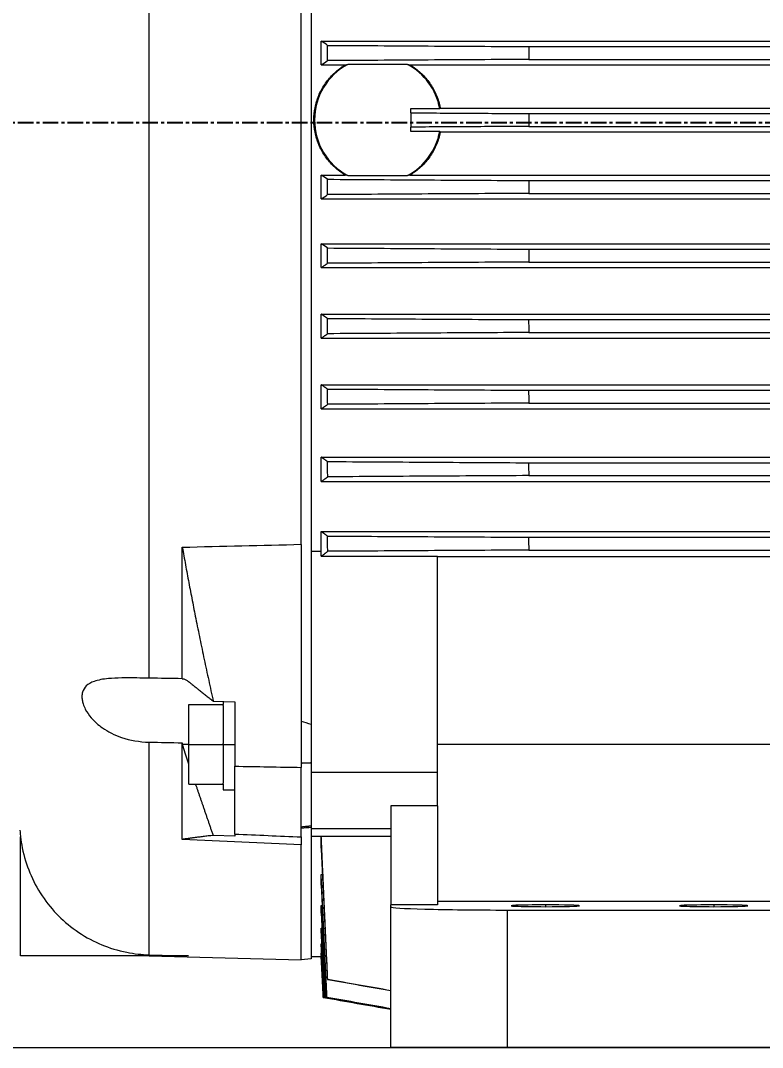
# Model space of a CAD drawing. Header units: millimetres. Extents: x 14484 to 44106, y -7531 to -758.
# Drawn here: x 20140.1 to 20363.5, y -2155.2 to -1845.8 of the extents above; entities that cross this region are included whole.
import ezdxf

# ---------------------------------------------------------------- set-up
doc = ezdxf.new("R2010")
doc.units = ezdxf.units.MM
doc.header["$LTSCALE"] = 15
doc.linetypes.add('CENTER', pattern=[2, 1.25, -0.25, 0.25, -0.25])
doc.layers.add('IA-DIBUJO', color=3, linetype='Continuous', lineweight=30)
doc.layers.add('IA-DIM', color=7, linetype='Continuous')
doc.layers.add('IA-EJES', color=4, linetype='CENTER')
doc.styles.add('ING-AMB', font='romans.shx', dxfattribs={"width": 0.75, "oblique": 15})
doc.dimstyles.new('ING-AMB 15', dxfattribs={"dimscale": 15, "dimtxt": 3, "dimasz": 2.5, "dimexe": 1, "dimexo": 1, "dimgap": 1, "dimtad": 1, "dimdec": 0, "dimzin": 0, "dimdsep": 46, "dimtxsty": 'ING-AMB', "dimcen": 0.1, "dimclrd": 7, "dimclre": 7, "dimclrt": 2, "dimadec": 0, "dimazin": 0, "dimtfac": 1, "dimtdec": 0, "dimtmove": 0, "dimatfit": 0, "dimfxl": 1.25, "dimtolj": 1, "dimtzin": 0, "dimarcsym": 1})

# ---------------------------------------------------------------- blocks, each defined once
blk = doc.blocks.new('A$C0d3526db')
at = {"color": 0, "linetype": 'Continuous', "lineweight": 0, "extrusion": (2.22045e-16, 1, -2.22045e-16)}
for p, q in [((-227.55, 163.77), (-227.55, -99.07)), ((-230.55, -95.49), (-230.55, 160.19)), ((-276.35, -135.8), (-276.35, 147.27)), ((-224.55, 48.94), (-224.55, 56.13)), ((-224.55, 56.13), (329.45, 56.13)), ((-162.05, 54.46), (266.95, 54.46)), ((-162.07, 50.59), (266.97, 50.59)), ((-224.55, 48.94), (-217.29, 48.94)), ((-198.58, 49.1), (-216.52, 49.1)), ((-197.81, 48.94), (302.71, 48.94)), ((-197.55, 34.5), (-197.55, 35.8)), ((-197.55, 35.8), (-188.87, 35.8)), ((-188.68, 35.94), (293.58, 35.94)), ((-162.06, 34.28), (266.96, 34.28)), ((-197.55, 28.9), (-197.55, 30.2)), ((-188.87, 28.9), (-197.55, 28.9)), ((-188.68, 28.76), (293.58, 28.76)), ((-162.06, 30.42), (266.96, 30.42)), ((-224.55, 8.57), (-224.55, 15.76)), ((-224.55, 15.76), (-217.29, 15.76)), ((-216.52, 15.6), (-198.58, 15.6)), ((-197.81, 15.76), (302.71, 15.76)), ((-162.07, 14.11), (266.97, 14.11)), ((-162.05, 10.24), (266.95, 10.24)), ((-224.55, 8.57), (329.45, 8.57)), ((-224.55, -12.14), (-224.55, -4.93)), ((-224.55, -4.93), (329.45, -4.93)), ((-162.08, -6.58), (266.98, -6.58)), ((-224.55, -12.14), (329.45, -12.14)), ((-162.05, -10.45), (266.95, -10.45)), ((-224.55, -33.39), (-224.55, -26.14)), ((-224.55, -26.14), (329.45, -26.14)), ((-162.09, -27.8), (266.99, -27.8)), ((-224.55, -33.39), (329.45, -33.39)), ((-162.05, -31.67), (266.95, -31.67)), ((-224.55, -54.7), (-224.55, -47.39)), ((-224.55, -47.39), (329.45, -47.39)), ((-162.11, -49.07), (267.01, -49.07)), ((-224.55, -54.7), (329.45, -54.7)), ((-162.05, -52.94), (266.95, -52.94)), ((-224.55, -76.6), (-224.55, -69.2)), ((-224.55, -69.2), (329.45, -69.2)), ((-162.13, -70.91), (267.03, -70.91)), ((-224.55, -76.6), (329.45, -76.6)), ((-162.05, -74.78), (266.95, -74.78)), ((-224.55, -97.66), (-224.55, -91.6)), ((-224.55, -91.6), (329.45, -91.6)), ((-230.55, -95.49), (-230.55, -162.67)), ((-162.15, -93.36), (267.05, -93.36)), ((-266.35, -135.97), (-266.35, -96.35)), ((-224.55, -97.66), (-227.55, -97.66)), ((-162.06, -97.22), (266.96, -97.22)), ((-227.55, -99.07), (-227.55, -164.23)), ((-224.51, -99.1), (-189.55, -99.1)), ((-189.55, -164.23), (-189.55, -99.1)), ((-189.55, -99.13), (294.45, -99.13)), ((-264.35, -143.74), (-254.05, -143.74)), ((-264.35, -155.74), (-264.35, -143.74)), ((-257.02, -142.78), (-250.55, -142.98)), ((-254.05, -142.87), (-254.05, -143.74)), ((-254.05, -144.02), (-254.05, -143.74)), ((-254.05, -144.02), (-254.05, -155.46)), ((-250.55, -142.98), (-250.55, -162.33)), ((-276.35, -219.14), (-276.35, -155.08)), ((-266.35, -184.38), (-266.35, -155.28)), ((-264.35, -155.74), (-266.23, -155.74)), ((-264.35, -155.74), (-254.05, -155.74)), ((-264.35, -167.74), (-264.35, -155.74)), ((-254.05, -155.74), (-254.05, -155.46)), ((-254.05, -155.74), (-250.55, -155.74)), ((-254.05, -156.02), (-254.05, -155.74)), ((-254.05, -156.02), (-254.05, -167.46)), ((-189.55, -155.69), (-64.55, -155.69)), ((-264.66, -160.85), (-264.35, -160.85)), ((-250.55, -182.77), (-250.55, -162.33)), ((-230.55, -183.63), (-230.55, -162.67)), ((-189.55, -164.23), (-227.55, -164.23)), ((-227.55, -164.23), (-227.55, -181.2)), ((-189.55, -174.31), (-189.55, -164.23)), ((-264.35, -167.74), (-254.05, -167.74)), ((-254.05, -167.74), (-254.05, -167.46)), ((-254.05, -167.74), (-254.05, -169.44)), ((-254.05, -169.44), (-250.55, -169.44)), ((-203.55, -174.31), (-203.55, -204.08)), ((-189.55, -174.31), (-203.55, -174.31)), ((-189.55, -174.31), (-189.55, -204.08)), ((-203.55, -181.2), (-227.55, -181.2)), ((-227.55, -181.2), (-227.55, -183.47)), ((-315.05, -219.45), (-315.05, -183.6)), ((-250.55, -183.44), (-257.02, -183.17)), ((-250.55, -182.77), (-250.55, -183.44)), ((-230.55, -183.63), (-230.55, -185.97)), ((-227.55, -183.47), (-227.55, -220.33)), ((-224.55, -183.52), (-227.55, -183.52)), ((-224.55, -187.06), (-224.55, -183.52)), ((-203.55, -183.47), (-224.51, -183.47)), ((-230.55, -220.65), (-230.55, -185.97)), ((-224.55, -198.15), (-224.55, -194.95)), ((-224.55, -194.95), (-224.18, -194.95)), ((-203.55, -204.73), (-203.55, -204.08)), ((-189.55, -204.08), (-203.55, -204.08)), ((-189.55, -203.03), (-64.55, -203.03)), ((-157.05, -204.1), (-157.05, -204.64)), ((-106.35, -204.1), (-106.35, -204.64)), ((-224.55, -206.56), (-224.55, -204.29)), ((-224.55, -204.29), (-224.25, -204.29)), ((-203.55, -247.05), (-203.55, -204.73)), ((-168.55, -205.65), (-44.26, -205.65)), ((-168.55, -205.65), (-168.55, -247.05)), ((-224.55, -212.61), (-224.55, -211.08)), ((-224.55, -211.08), (-224.32, -211.08)), ((-224.55, -216.76), (-224.55, -215.83)), ((-224.55, -215.83), (-224.38, -215.83)), ((-264.53, -219.45), (-315.05, -219.45)), ((-276.35, -219.14), (-264.53, -219.45)), ((-276.35, -219.45), (-276.35, -219.45)), ((-276.35, -219.45), (-230.55, -220.65)), ((-224.55, -219.05), (-224.55, -218.6)), ((-224.55, -218.6), (-224.45, -218.6)), ((-224.55, -219.65), (-224.55, -219.64)), ((-224.55, -219.64), (-224.52, -219.64)), ((-227.55, -220.33), (-230.55, -220.65)), ((-227.55, -219.65), (-224.55, -219.65)), ((-224.55, -219.65), (-223.9, -231.97)), ((-203.55, -235.56), (-223.9, -231.97)), ((-168.55, -247.05), (-203.55, -247.05)), ((-54.55, -247.05), (-168.55, -247.05))]:
    blk.add_line(p, q, dxfattribs=at)
at = {"color": 0, "linetype": 'Continuous', "lineweight": 0}
for centre, radius, start, end in [((5316.19, 32.25), 5478.29, 179.76773, 179.80813), ((-207.55, 32.35), 19, 118.168, 241.832), ((-207.55, 32.35), 19, 10.4631, 61.832), ((5288.57, 32.35), 5450.63, 179.9797, 180.0203), ((-207.55, 32.35), 19, 298.168, 349.5369), ((5316.19, 32.45), 5478.29, 180.19187, 180.23227), ((5403.66, 33.21), 5565.88, 180.4096, 180.44937), ((5561.57, 35.43), 5724.02, 180.633, 180.67167), ((5800.69, 40.12), 5963.46, 180.856948, 180.894065), ((6150.92, 48.86), 6314.19, 181.086865, 181.121923), ((6657.6, 64.14), 6821.57, 181.323004, 181.355457), ((-275.3, -179.46), 40, 183, 186.4619), ((-275.3, -179.46), 40, 268.4647, 268.5)]:
    blk.add_arc(centre, radius, start, end, dxfattribs=at)
for centre, major_axis, ratio, start_param, end_param in [((-2767.23, 28.45), (4273.28, -6.52), 0.034915, -0.945573, -0.935202), ((-252.93, -142.41), (561.77, -9.7), 0.011059, 1.594887, 1.612698), ((-252.93, -149.97), (561.77, -11.07), 0.009922, -1.612311, -1.594501), ((400.05, -188.44), (-2189.37, -230.25), 0.034708, -1.283712, -1.282282), ((-2767.21, -79.48), (4273.27, -186.46), 0.001217, 0.93531, 0.945681), ((-157.05, -204.37), (10.29, 0), 0.026186, -4.712389, -1.570796), ((-157.05, -204.37), (10.29, 0), 0.026186, -1.570796, 1.570796), ((-106.35, -204.37), (10.29, 0), 0.026186, -4.712389, -1.570796), ((-106.35, -204.37), (10.29, 0), 0.026186, -1.570796, 1.570796), ((-168.55, -204.73), (35, 0), 0.026213, -3.141593, -1.570796)]:
    blk.add_ellipse(centre, major_axis=major_axis, ratio=ratio, start_param=start_param, end_param=end_param, dxfattribs=at)
at = {"color": 0, "linetype": 'Continuous', "lineweight": 0, "extrusion": (-3.69779e-32, -2.22045e-16, -1)}
blk.add_ellipse((400.05, 1960.33), major_axis=(-693.74, -2089.28), ratio=0.993916, start_param=-0.031687, end_param=-0.030257, dxfattribs=at)
at = {"color": 0, "linetype": 'Continuous', "lineweight": 0, "extrusion": (-6.16298e-32, -2.22045e-16, -1)}
blk.add_ellipse((-261.51, -154.36), major_axis=(-5.36, 19.78), ratio=0.239637, start_param=-1.57553, end_param=-1.552105, dxfattribs=at)
at = {"color": 0, "linetype": 'Continuous', "lineweight": 0}
for points in [[(-222.61, 54.83), (-223.26, 55.26), (-223.9, 55.7), (-224.55, 56.13)], [(-224.55, 48.94), (-223.91, 49.37), (-223.27, 49.79), (-222.63, 50.22)], [(-188.68, 35.94), (-188.74, 35.89), (-188.8, 35.85), (-188.87, 35.8)], [(-188.87, 28.9), (-188.8, 28.85), (-188.74, 28.81), (-188.68, 28.76)], [(-222.63, 14.48), (-223.27, 14.91), (-223.91, 15.33), (-224.55, 15.76)], [(-224.55, 8.57), (-223.9, 9), (-223.26, 9.44), (-222.61, 9.87)], [(-222.64, -6.21), (-223.28, -5.78), (-223.91, -5.36), (-224.55, -4.93)], [(-224.51, -99.1), (-224.53, -98.62), (-224.54, -98.14), (-224.55, -97.66)], [(-250.55, -162.33), (-243.88, -162.44), (-237.22, -162.56), (-230.55, -162.67)], [(-250.55, -182.77), (-243.88, -183.05), (-237.22, -183.34), (-230.55, -183.63)], [(-224.55, -183.52), (-224.54, -183.5), (-224.53, -183.49), (-224.51, -183.47)], [(-224.55, -206.56), (-224.12, -215.03), (-223.7, -223.5), (-223.27, -231.97)], [(-223.5, -231.96), (-223.85, -225), (-224.2, -218.04), (-224.55, -211.08)], [(-224.55, -212.61), (-224.22, -219.07), (-223.89, -225.52), (-223.55, -231.97)], [(-223.72, -231.97), (-224, -226.59), (-224.27, -221.21), (-224.55, -215.83)], [(-224.55, -216.76), (-224.29, -221.83), (-224.02, -226.9), (-223.76, -231.97)], [(-223.85, -231.97), (-224.09, -227.51), (-224.32, -223.06), (-224.55, -218.6)], [(-203.55, -229.96), (-209.93, -228.83), (-216.3, -227.71), (-222.68, -226.58)], [(-222.57, -226.56), (-216.23, -227.68), (-209.89, -228.8), (-203.55, -229.93)], [(-223.9, -231.97), (-217.12, -233.17), (-210.33, -234.36), (-203.55, -235.56)], [(-223.9, -231.97), (-223.9, -231.97), (-223.9, -231.97), (-223.9, -231.97)], [(-203.55, -235.56), (-210.32, -234.36), (-217.1, -233.17), (-223.87, -231.97)], [(-223.85, -231.97), (-217.09, -233.16), (-210.32, -234.36), (-203.55, -235.55)], [(-203.55, -235.54), (-210.29, -234.35), (-217.02, -233.16), (-223.76, -231.97)], [(-223.72, -231.97), (-217, -233.15), (-210.27, -234.34), (-203.55, -235.52)], [(-203.55, -235.5), (-210.22, -234.32), (-216.89, -233.15), (-223.55, -231.97)], [(-223.5, -231.96), (-216.85, -233.14), (-210.2, -234.31), (-203.55, -235.48)], [(-203.55, -235.45), (-210.12, -234.29), (-216.7, -233.13), (-223.27, -231.97)], [(-223.2, -231.96), (-216.65, -233.11), (-210.1, -234.27), (-203.55, -235.43)], [(-203.55, -235.38), (-210, -234.24), (-216.44, -233.11), (-222.89, -231.97)], [(-222.8, -231.95), (-216.39, -233.09), (-209.97, -234.22), (-203.55, -235.36)]]:
    blk.add_open_spline(points, degree=3, dxfattribs=at)
for points, knots in [([(-222.63, 50.22), (-222.63, 50.99), (-222.62, 51.76), (-222.62, 53.29), (-222.61, 54.06), (-222.61, 54.83)], [-0.460899, -0.460899, -0.460899, -0.460899, -0.2304671, -0.2304671, -0.0000326, -0.0000326, -0.0000326, -0.0000326]), ([(-222.61, 54.83), (-212.52, 54.77), (-202.43, 54.71), (-182.24, 54.58), (-172.15, 54.52), (-162.05, 54.46)], [0, 0, 0, 0, 3.074662, 3.074662, 6.149322, 6.149322, 6.149322, 6.149322]), ([(-162.07, 50.59), (-172.16, 50.53), (-182.26, 50.47), (-202.44, 50.35), (-212.53, 50.28), (-222.63, 50.22)], [0, 0, 0, 0, 3.074748, 3.074748, 6.149496, 6.149496, 6.149496, 6.149496]), ([(-217.29, 15.76), (-217.63, 15.96), (-217.96, 16.17), (-219.33, 17.09), (-220.29, 17.89), (-221.99, 19.6), (-222.79, 20.57), (-224.2, 22.67), (-224.81, 23.81), (-225.79, 26.17), (-226.16, 27.41), (-226.64, 29.89), (-226.76, 31.14), (-226.76, 33.56), (-226.64, 34.81), (-226.16, 37.29), (-225.79, 38.53), (-224.81, 40.89), (-224.2, 42.03), (-222.79, 44.13), (-221.99, 45.1), (-220.29, 46.81), (-219.33, 47.61), (-217.96, 48.53), (-217.63, 48.74), (-217.29, 48.94)], [-4.820992, -4.820992, -4.820992, -4.820992, -4.709853, -4.709853, -4.347454, -4.347454, -3.985221, -3.985221, -3.622989, -3.622989, -3.260757, -3.260757, -2.898525, -2.898525, -2.536293, -2.536293, -2.17406, -2.17406, -1.811828, -1.811828, -1.449596, -1.449596, -1.087197, -1.087197, -0.976058, -0.976058, -0.976058, -0.976058]), ([(-197.81, 48.94), (-197.47, 48.74), (-197.14, 48.53), (-195.77, 47.61), (-194.81, 46.81), (-193.11, 45.1), (-192.31, 44.13), (-190.9, 42.03), (-190.29, 40.89), (-189.31, 38.53), (-188.94, 37.29), (-188.69, 36.01), (-188.68, 35.98), (-188.68, 35.94)], [-10.618041, -10.618041, -10.618041, -10.618041, -10.506902, -10.506902, -10.144503, -10.144503, -9.782271, -9.782271, -9.420039, -9.420039, -9.057806, -9.057806, -9.047397, -9.047397, -9.047397, -9.047397]), ([(-197.55, 34.5), (-197.55, 34.13), (-197.55, 33.77), (-197.55, 33.4), (-197.55, 32.98), (-197.55, 32.56), (-197.55, 32.14), (-197.55, 31.49), (-197.55, 30.85), (-197.55, 30.2)], [0.000172349, 0.000172349, 0.000172349, 0.000172349, 0.00126737, 0.00126737, 0.00126737, 0.002534739, 0.002534739, 0.002534739, 0.004470289, 0.004470289, 0.004470289, 0.004470289]), ([(-197.55, 34.5), (-191.64, 34.46), (-185.72, 34.43), (-173.89, 34.35), (-167.98, 34.32), (-162.06, 34.28)], [0.000023, 0.000023, 0.000023, 0.000023, 1.801917, 1.801917, 3.60381, 3.60381, 3.60381, 3.60381]), ([(-188.68, 28.76), (-188.68, 28.72), (-188.69, 28.69), (-188.94, 27.41), (-189.31, 26.17), (-190.29, 23.81), (-190.9, 22.67), (-192.31, 20.57), (-193.11, 19.6), (-194.81, 17.89), (-195.77, 17.09), (-197.14, 16.17), (-197.47, 15.96), (-197.81, 15.76)], [-8.343752, -8.343752, -8.343752, -8.343752, -8.333342, -8.333342, -7.97111, -7.97111, -7.608878, -7.608878, -7.246645, -7.246645, -6.884246, -6.884246, -6.773107, -6.773107, -6.773107, -6.773107]), ([(-162.06, 30.42), (-167.98, 30.38), (-173.89, 30.35), (-185.72, 30.27), (-191.64, 30.24), (-197.55, 30.2)], [0, 0, 0, 0, 1.801893, 1.801893, 3.603787, 3.603787, 3.603787, 3.603787]), ([(-222.63, 14.48), (-212.53, 14.42), (-202.44, 14.35), (-182.26, 14.23), (-172.16, 14.17), (-162.07, 14.11)], [0, 0, 0, 0, 3.074749, 3.074749, 6.149496, 6.149496, 6.149496, 6.149496]), ([(-222.61, 9.87), (-222.61, 10.64), (-222.62, 11.41), (-222.62, 12.94), (-222.63, 13.71), (-222.63, 14.48)], [-0.4608989, -0.4608989, -0.4608989, -0.4608989, -0.2304655, -0.2304655, -0.0000325, -0.0000325, -0.0000325, -0.0000325]), ([(-162.05, 10.24), (-172.15, 10.18), (-182.24, 10.12), (-202.43, 9.99), (-212.52, 9.93), (-222.61, 9.87)], [0, 0, 0, 0, 3.074661, 3.074661, 6.149322, 6.149322, 6.149322, 6.149322]), ([(-222.64, -6.21), (-212.54, -6.27), (-202.45, -6.34), (-182.27, -6.46), (-172.17, -6.52), (-162.08, -6.58)], [0, 0, 0, 0, 3.07461, 3.07461, 6.149216, 6.149216, 6.149216, 6.149216]), ([(-222.6, -10.82), (-222.61, -10.05), (-222.62, -9.28), (-222.63, -7.75), (-222.63, -6.98), (-222.64, -6.21)], [-0.4609146, -0.4609146, -0.4609146, -0.4609146, -0.230473, -0.230473, -0.0000317, -0.0000317, -0.0000317, -0.0000317]), ([(-162.05, -10.45), (-172.14, -10.51), (-182.23, -10.57), (-202.42, -10.7), (-212.51, -10.76), (-222.6, -10.82)], [0, 0, 0, 0, 3.074494, 3.074494, 6.148988, 6.148988, 6.148988, 6.148988]), ([(-222.65, -27.43), (-212.55, -27.49), (-202.46, -27.56), (-182.28, -27.68), (-172.18, -27.74), (-162.09, -27.8)], [0, 0, 0, 0, 3.074456, 3.074456, 6.148909, 6.148909, 6.148909, 6.148909]), ([(-222.6, -32.04), (-222.6, -31.27), (-222.61, -30.5), (-222.63, -28.97), (-222.64, -28.2), (-222.65, -27.43)], [-0.460942, -0.460942, -0.460942, -0.460942, -0.2304861, -0.2304861, -0.0000306, -0.0000306, -0.0000306, -0.0000306]), ([(-162.05, -31.67), (-172.14, -31.73), (-182.23, -31.79), (-202.41, -31.92), (-212.5, -31.98), (-222.6, -32.04)], [0, 0, 0, 0, 3.074203, 3.074203, 6.148407, 6.148407, 6.148407, 6.148407]), ([(-222.66, -48.7), (-212.57, -48.76), (-202.47, -48.82), (-182.29, -48.95), (-172.2, -49.01), (-162.11, -49.07)], [0, 0, 0, 0, 3.074202, 3.074202, 6.148402, 6.148402, 6.148402, 6.148402]), ([(-222.59, -53.31), (-222.6, -52.54), (-222.61, -51.77), (-222.63, -50.24), (-222.65, -49.47), (-222.66, -48.7)], [-0.4609783, -0.4609783, -0.4609783, -0.4609783, -0.2305026, -0.2305026, -0.0000273, -0.0000273, -0.0000273, -0.0000273]), ([(-162.05, -52.94), (-172.14, -53), (-182.23, -53.06), (-202.41, -53.18), (-212.5, -53.25), (-222.59, -53.31)], [0, 0, 0, 0, 3.073843, 3.073843, 6.147687, 6.147687, 6.147687, 6.147687]), ([(-222.67, -70.54), (-212.58, -70.6), (-202.49, -70.66), (-182.31, -70.79), (-172.22, -70.85), (-162.13, -70.91)], [0, 0, 0, 0, 3.07383, 3.07383, 6.147658, 6.147658, 6.147658, 6.147658]), ([(-222.58, -75.15), (-222.6, -74.38), (-222.61, -73.61), (-222.64, -72.08), (-222.65, -71.31), (-222.67, -70.54)], [-0.4610243, -0.4610243, -0.4610243, -0.4610243, -0.2305226, -0.2305226, -0.0000213, -0.0000213, -0.0000213, -0.0000213]), ([(-162.05, -74.78), (-172.14, -74.84), (-182.23, -74.9), (-202.4, -75.03), (-212.49, -75.09), (-222.58, -75.15)], [0, 0, 0, 0, 3.073359, 3.073359, 6.146721, 6.146721, 6.146721, 6.146721]), ([(-222.68, -92.98), (-212.59, -93.05), (-202.5, -93.11), (-182.33, -93.23), (-172.24, -93.29), (-162.15, -93.36)], [0, 0, 0, 0, 3.073312, 3.073312, 6.146624, 6.146624, 6.146624, 6.146624]), ([(-222.57, -97.59), (-222.59, -96.83), (-222.61, -96.06), (-222.65, -94.52), (-222.66, -93.75), (-222.68, -92.98)], [-0.4610796, -0.4610796, -0.4610796, -0.4610796, -0.2305461, -0.2305461, -0.0000124, -0.0000124, -0.0000124, -0.0000124]), ([(-162.06, -97.22), (-172.15, -97.28), (-182.23, -97.34), (-202.4, -97.47), (-212.49, -97.53), (-222.57, -97.59)], [0, 0, 0, 0, 3.072723, 3.072723, 6.145449, 6.145449, 6.145449, 6.145449]), ([(-276.35, -135.8), (-277.58, -135.78), (-278.8, -135.76), (-283.21, -135.72), (-286.13, -135.72), (-290.19, -136.09), (-291.66, -136.33), (-293.84, -137.11), (-294.64, -137.55), (-295.78, -138.65), (-296.16, -139.27), (-296.44, -140.24), (-296.5, -140.49), (-296.55, -140.91), (-296.56, -141.07), (-296.57, -141.39), (-296.56, -141.54), (-296.55, -141.89), (-296.53, -142.09), (-296.44, -142.69), (-296.34, -143.1), (-296.05, -144.04), (-295.82, -144.58), (-295.08, -146.03), (-294.47, -146.92), (-292.79, -148.87), (-291.66, -149.88), (-288.75, -151.93), (-286.8, -152.92), (-282.07, -154.52), (-279.26, -155.02), (-276.35, -155.08)], [6.670271, 6.670271, 6.670271, 6.670271, 7.073615, 7.073615, 8.1437, 8.1437, 8.835091, 8.835091, 9.348328, 9.348328, 9.791394, 9.791394, 9.938928, 9.938928, 10.028874, 10.028874, 10.10948, 10.10948, 10.21097, 10.21097, 10.410671, 10.410671, 10.666191, 10.666191, 11.100155, 11.100155, 11.6698, 11.6698, 12.429322, 12.429322, 13.309335, 13.309335, 13.309335, 13.309335]), ([(-266.35, -135.97), (-266.08, -135.95), (-265.77, -136.01), (-265.2, -136.28), (-264.94, -136.45), (-264.66, -136.67)], [4.3800179, 4.3800179, 4.3800179, 4.3800179, 4.6969481, 4.6969481, 4.9435888, 4.9435888, 4.9435888, 4.9435888]), ([(-264.66, -160.85), (-264.94, -160.05), (-265.2, -159.23), (-265.73, -157.52), (-265.99, -156.62), (-266.23, -155.74)], [0.8828897, 0.8828897, 0.8828897, 0.8828897, 1.1295304, 1.1295304, 1.3991411, 1.3991411, 1.3991411, 1.3991411]), ([(-315.05, -183.6), (-314.92, -184.7), (-314.75, -185.81), (-314.01, -189.56), (-313.2, -192.15), (-311.31, -196.72), (-310.05, -199.12), (-307.06, -203.6), (-305.33, -205.68), (-301.84, -209.18), (-299.76, -210.91), (-295.28, -213.91), (-292.88, -215.16), (-288.32, -217.05), (-285.74, -217.86), (-280.83, -218.84), (-278.52, -219.08), (-276.35, -219.14)], [-5.495061, -5.495061, -5.495061, -5.495061, -5.186233, -5.186233, -4.444156, -4.444156, -3.702857, -3.702857, -2.961558, -2.961558, -2.220934, -2.220934, -1.480311, -1.480311, -0.740155, -0.740155, -0.103451, -0.103451, -0.103451, -0.103451]), ([(-222.68, -226.58), (-222.66, -226.58), (-222.65, -226.58), (-222.61, -226.57), (-222.59, -226.57), (-222.57, -226.56)], [-0.4610779, -0.4610779, -0.4610779, -0.4610779, -0.2305443, -0.2305443, -0.0000099, -0.0000099, -0.0000099, -0.0000099]), ([(-223.87, -231.97), (-223.87, -231.97), (-223.87, -231.97), (-223.86, -231.97), (-223.86, -231.97), (-223.85, -231.97)], [-0.4609083, -0.4609083, -0.4609083, -0.4609083, -0.2304754, -0.2304754, -0.0000394, -0.0000394, -0.0000394, -0.0000394]), ([(-223.76, -231.97), (-223.75, -231.97), (-223.75, -231.97), (-223.73, -231.97), (-223.73, -231.97), (-223.72, -231.97)], [-0.4609252, -0.4609252, -0.4609252, -0.4609252, -0.2304821, -0.2304821, -0.0000361, -0.0000361, -0.0000361, -0.0000361]), ([(-223.55, -231.97), (-223.55, -231.97), (-223.54, -231.97), (-223.52, -231.97), (-223.51, -231.96), (-223.5, -231.96)], [-0.4609541, -0.4609541, -0.4609541, -0.4609541, -0.2304939, -0.2304939, -0.0000309, -0.0000309, -0.0000309, -0.0000309]), ([(-223.27, -231.97), (-223.26, -231.97), (-223.24, -231.97), (-223.22, -231.96), (-223.21, -231.96), (-223.2, -231.96)], [-0.4609865, -0.4609865, -0.4609865, -0.4609865, -0.2305066, -0.2305066, -0.0000244, -0.0000244, -0.0000244, -0.0000244]), ([(-222.89, -231.97), (-222.88, -231.97), (-222.86, -231.97), (-222.83, -231.96), (-222.82, -231.96), (-222.8, -231.95)], [-0.4579354, -0.4579354, -0.4579354, -0.4579354, -0.228977, -0.228977, -0.000017, -0.000017, -0.000017, -0.000017])]:
    blk.add_open_spline(points, degree=3, knots=knots, dxfattribs=at)
for points, weights in [([(-217.29, 48.94), (-216.9, 49.02), (-216.52, 49.1)], [1.00048868447, 1.00164580637, 1.00271381301]), ([(-198.58, 49.1), (-198.2, 49.02), (-197.81, 48.94)], [1.00271381145, 1.00164580481, 1.00048868292]), ([(-216.52, 15.6), (-216.9, 15.68), (-217.29, 15.76)], [1.00271381301, 1.00164580637, 1.00048868447]), ([(-197.81, 15.76), (-198.2, 15.68), (-198.58, 15.6)], [1.00048868292, 1.00164580481, 1.00271381145]), ([(-224.55, -12.14), (-223.65, -11.53), (-222.6, -10.82)], [1.16071659234, 1.09862905323, 1.03476736831]), ([(-222.65, -27.43), (-223.66, -26.74), (-224.55, -26.14)], [1.03813597913, 1.10136452333, 1.16298093902]), ([(-224.55, -33.39), (-223.65, -32.76), (-222.6, -32.04)], [1.15084369299, 1.0930274304, 1.03278718986]), ([(-222.66, -48.7), (-223.67, -48), (-224.55, -47.39)], [1.03670855617, 1.09570033616, 1.15248215275]), ([(-224.55, -54.7), (-223.65, -54.06), (-222.59, -53.31)], [1.14198604945, 1.08798405886, 1.03087834522]), ([(-222.67, -70.54), (-223.68, -69.83), (-224.55, -69.2)], [1.03524631176, 1.09045318914, 1.14283059548]), ([(-224.55, -76.6), (-223.65, -75.93), (-222.58, -75.15)], [1.13377876993, 1.08332087416, 1.02898193185]), ([(-222.68, -92.98), (-223.69, -92.25), (-224.55, -91.6)], [1.03371209664, 1.08554434813, 1.13385307158]), ([(-266.35, -96.35), (-262.44, -118.43), (-257.02, -142.78)], [1.00302880598, 1.01423537502, 1.01747157724]), ([(-224.51, -99.1), (-223.63, -98.4), (-222.57, -97.59)], [1.12410772841, 1.07791397414, 1.02708626556]), ([(-264.66, -136.67), (-261.02, -139.6), (-257.02, -142.78)], [1.00134237373, 1.0027764215, 1.00231985328]), ([(-264.35, -161.78), (-264.51, -161.31), (-264.66, -160.85)], [1.00146163115, 1.0014034154, 1.00134169882]), ([(-227.55, -161.35), (-229.05, -161.41), (-230.55, -161.47)], [1.00000000148, 1.00000000314, 1.00000000148]), ([(-257.02, -183.17), (-259.75, -175.25), (-262.32, -167.74)], [1.00231953473, 1.00263121101, 1.00206114979]), ([(-227.55, -180.36), (-229.05, -180.51), (-230.55, -180.67)], [1.00000000041, 1.00000000086, 1.00000000041]), ([(-257.02, -183.17), (-262.44, -183.78), (-266.35, -184.38)], [1.01747127529, 1.0142349965, 1.00302835497]), ([(-222.57, -226.56), (-223.63, -203.55), (-224.51, -183.47)], [1.02708626557, 1.07791397416, 1.12410772844]), ([(-224.55, -187.06), (-223.69, -205.51), (-222.68, -226.58)], [1.13385307155, 1.08554434811, 1.03371209661]), ([(-222.8, -231.95), (-223.74, -212.31), (-224.55, -194.95)], [1.02912090131, 1.07719682549, 1.12216582468]), ([(-224.55, -198.15), (-223.78, -214.06), (-222.89, -231.97)], [1.13001268919, 1.08383655534, 1.03539940256]), ([(-223.2, -231.96), (-223.91, -217.45), (-224.55, -204.29)], [1.03148588002, 1.07068501884, 1.10834035132]), ([(-224.55, -219.05), (-224.22, -225.35), (-223.87, -231.97)], [1.09606089603, 1.0701863484, 1.044268452]), ([(-223.9, -231.97), (-224.23, -225.66), (-224.55, -219.64)], [1.0423899047, 1.0668050116, 1.09116796655])]:
    blk.add_rational_spline(points, weights, degree=2, dxfattribs=at)
blk = doc.blocks.new('*D27')
at = {"layer": 'Defpoints', "color": 0, "transparency": 16777216}
for p in [(19085.1, -938.01), (19085.1, -1467.77), (20972.86, -2155.19)]:
    blk.add_point(p, dxfattribs=at)
at = {"layer": 'IA-DIM', "color": 7, "lineweight": -2, "transparency": 16777216}
for p, q in [((19085.1, -1452.77), (19085.1, -923.01)), ((20972.86, -2140.19), (20972.86, -923.01)), ((20935.36, -938.01), (19122.6, -938.01))]:
    blk.add_line(p, q, dxfattribs=at)
at = {"layer": 'IA-DIM', "color": 7, "transparency": 16777216}
for points in [[(19122.6, -931.76), (19122.6, -944.26), (19085.1, -938.01)], [(20935.36, -931.76), (20935.36, -944.26), (20972.86, -938.01)]]:
    blk.add_solid(points, dxfattribs=at)
at = {"layer": 'IA-DIM', "color": 2, "transparency": 16777216, "insert": (20028.98, -900.51), "char_height": 45, "attachment_point": 5, "style": 'ING-AMB'}
blk.add_mtext('\\A1;1888', dxfattribs=at)

msp = doc.modelspace()

# ---------------------------------------------------------------- linework, layer by layer
at = {"layer": 'IA-DIBUJO', "lineweight": 0, "extrusion": (1.22465e-16, 1, -2.22045e-16)}
msp.add_line((19156.48, -2155.19), (20972.86, -2155.19), dxfattribs=at)
at = {"layer": 'IA-EJES', "ltscale": 0.25}
msp.add_lwpolyline([(18166.78, -1876.56), (21143.92, -1876.56)], dxfattribs=at)

# ---------------------------------------------------------------- block references
at = {"layer": 'IA-DIBUJO', "color": 8}
msp.add_blockref('A$C0d3526db', (20455.16, -1908.14), dxfattribs=at)

# ---------------------------------------------------------------- dimensions: what is measured, and where the dimension line sits
at = {"layer": 'IA-DIM', "color": 2}
dim = msp.add_linear_dim(base=(19085.1, -938.01), p1=(20972.86, -2155.19), p2=(19085.1, -1467.77), dimstyle='ING-AMB 15', override={"dimpost": '\\X', "dimtmove": 1}, dxfattribs=at)
dim.commit()
dim.dimension.update_dxf_attribs({"geometry": '*D27', "text_midpoint": (20028.98, -900.51)})

doc.saveas('drawing.dxf')
